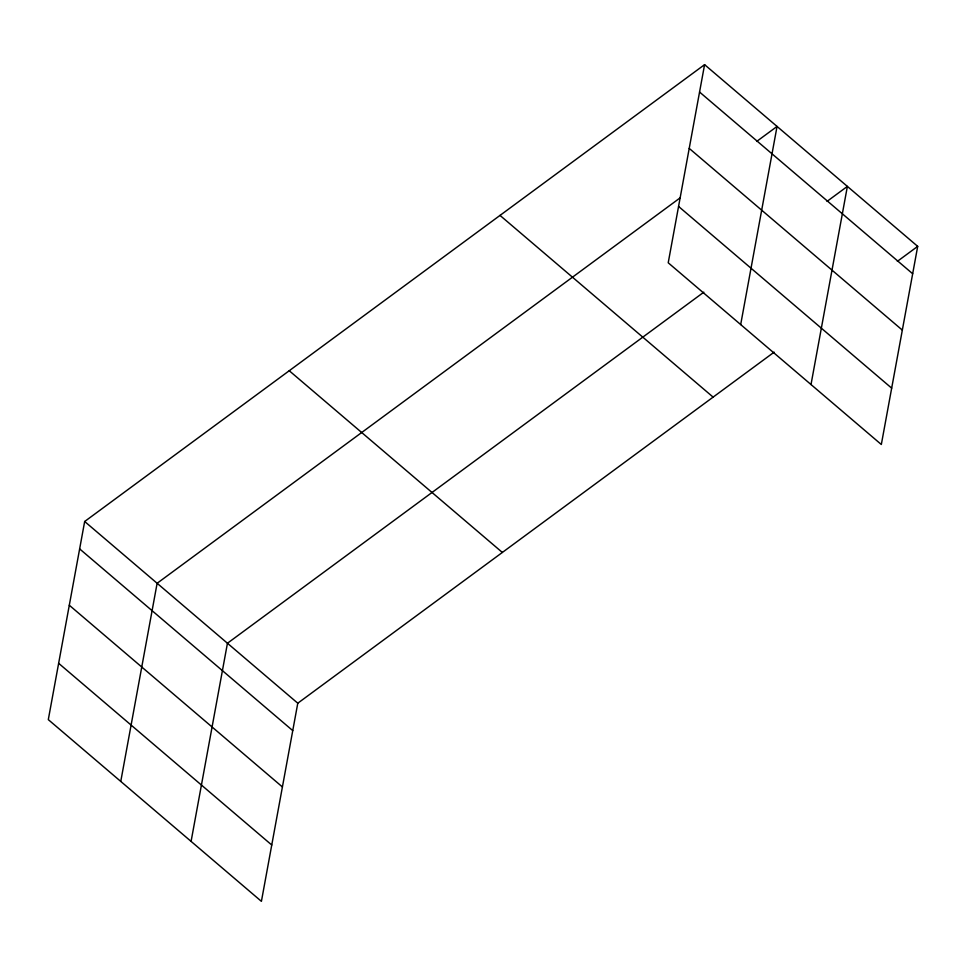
<?xml version="1.0" encoding="UTF-8"?>
<svg xmlns="http://www.w3.org/2000/svg" width="966" height="966" viewBox="0 0 966 966"><rect width="100%" height="100%" fill="white"/><g stroke="black" fill="none" stroke-linecap="round" stroke-linejoin="round"><path stroke-width="1.45" d="M704.588 64.65L668.218 262.788L881.33 444.505L917.7 246.366L704.588 64.65L84.67 521.495L48.3 719.634L261.412 901.35L297.782 703.212L774.14 352.155M120.762 781.422L157.12 583.283L680.149 197.849M191.087 841.386L227.445 643.247L703.816 292.191M740.68 324.576L777.05 126.437L756.704 141.422M811.005 384.54L847.375 186.402L827.041 201.387M897.366 261.351L917.7 246.366M699.565 92.048L912.677 273.752M689.217 148.39L902.329 330.106M678.567 206.446L891.678 388.151M500.014 215.406L713.125 397.123M289.245 370.739L502.356 552.455M84.67 521.495L297.782 703.212M79.635 548.893L292.746 730.61M69.298 605.235L282.41 786.952M58.636 663.292L271.748 845.008"/></g></svg>
